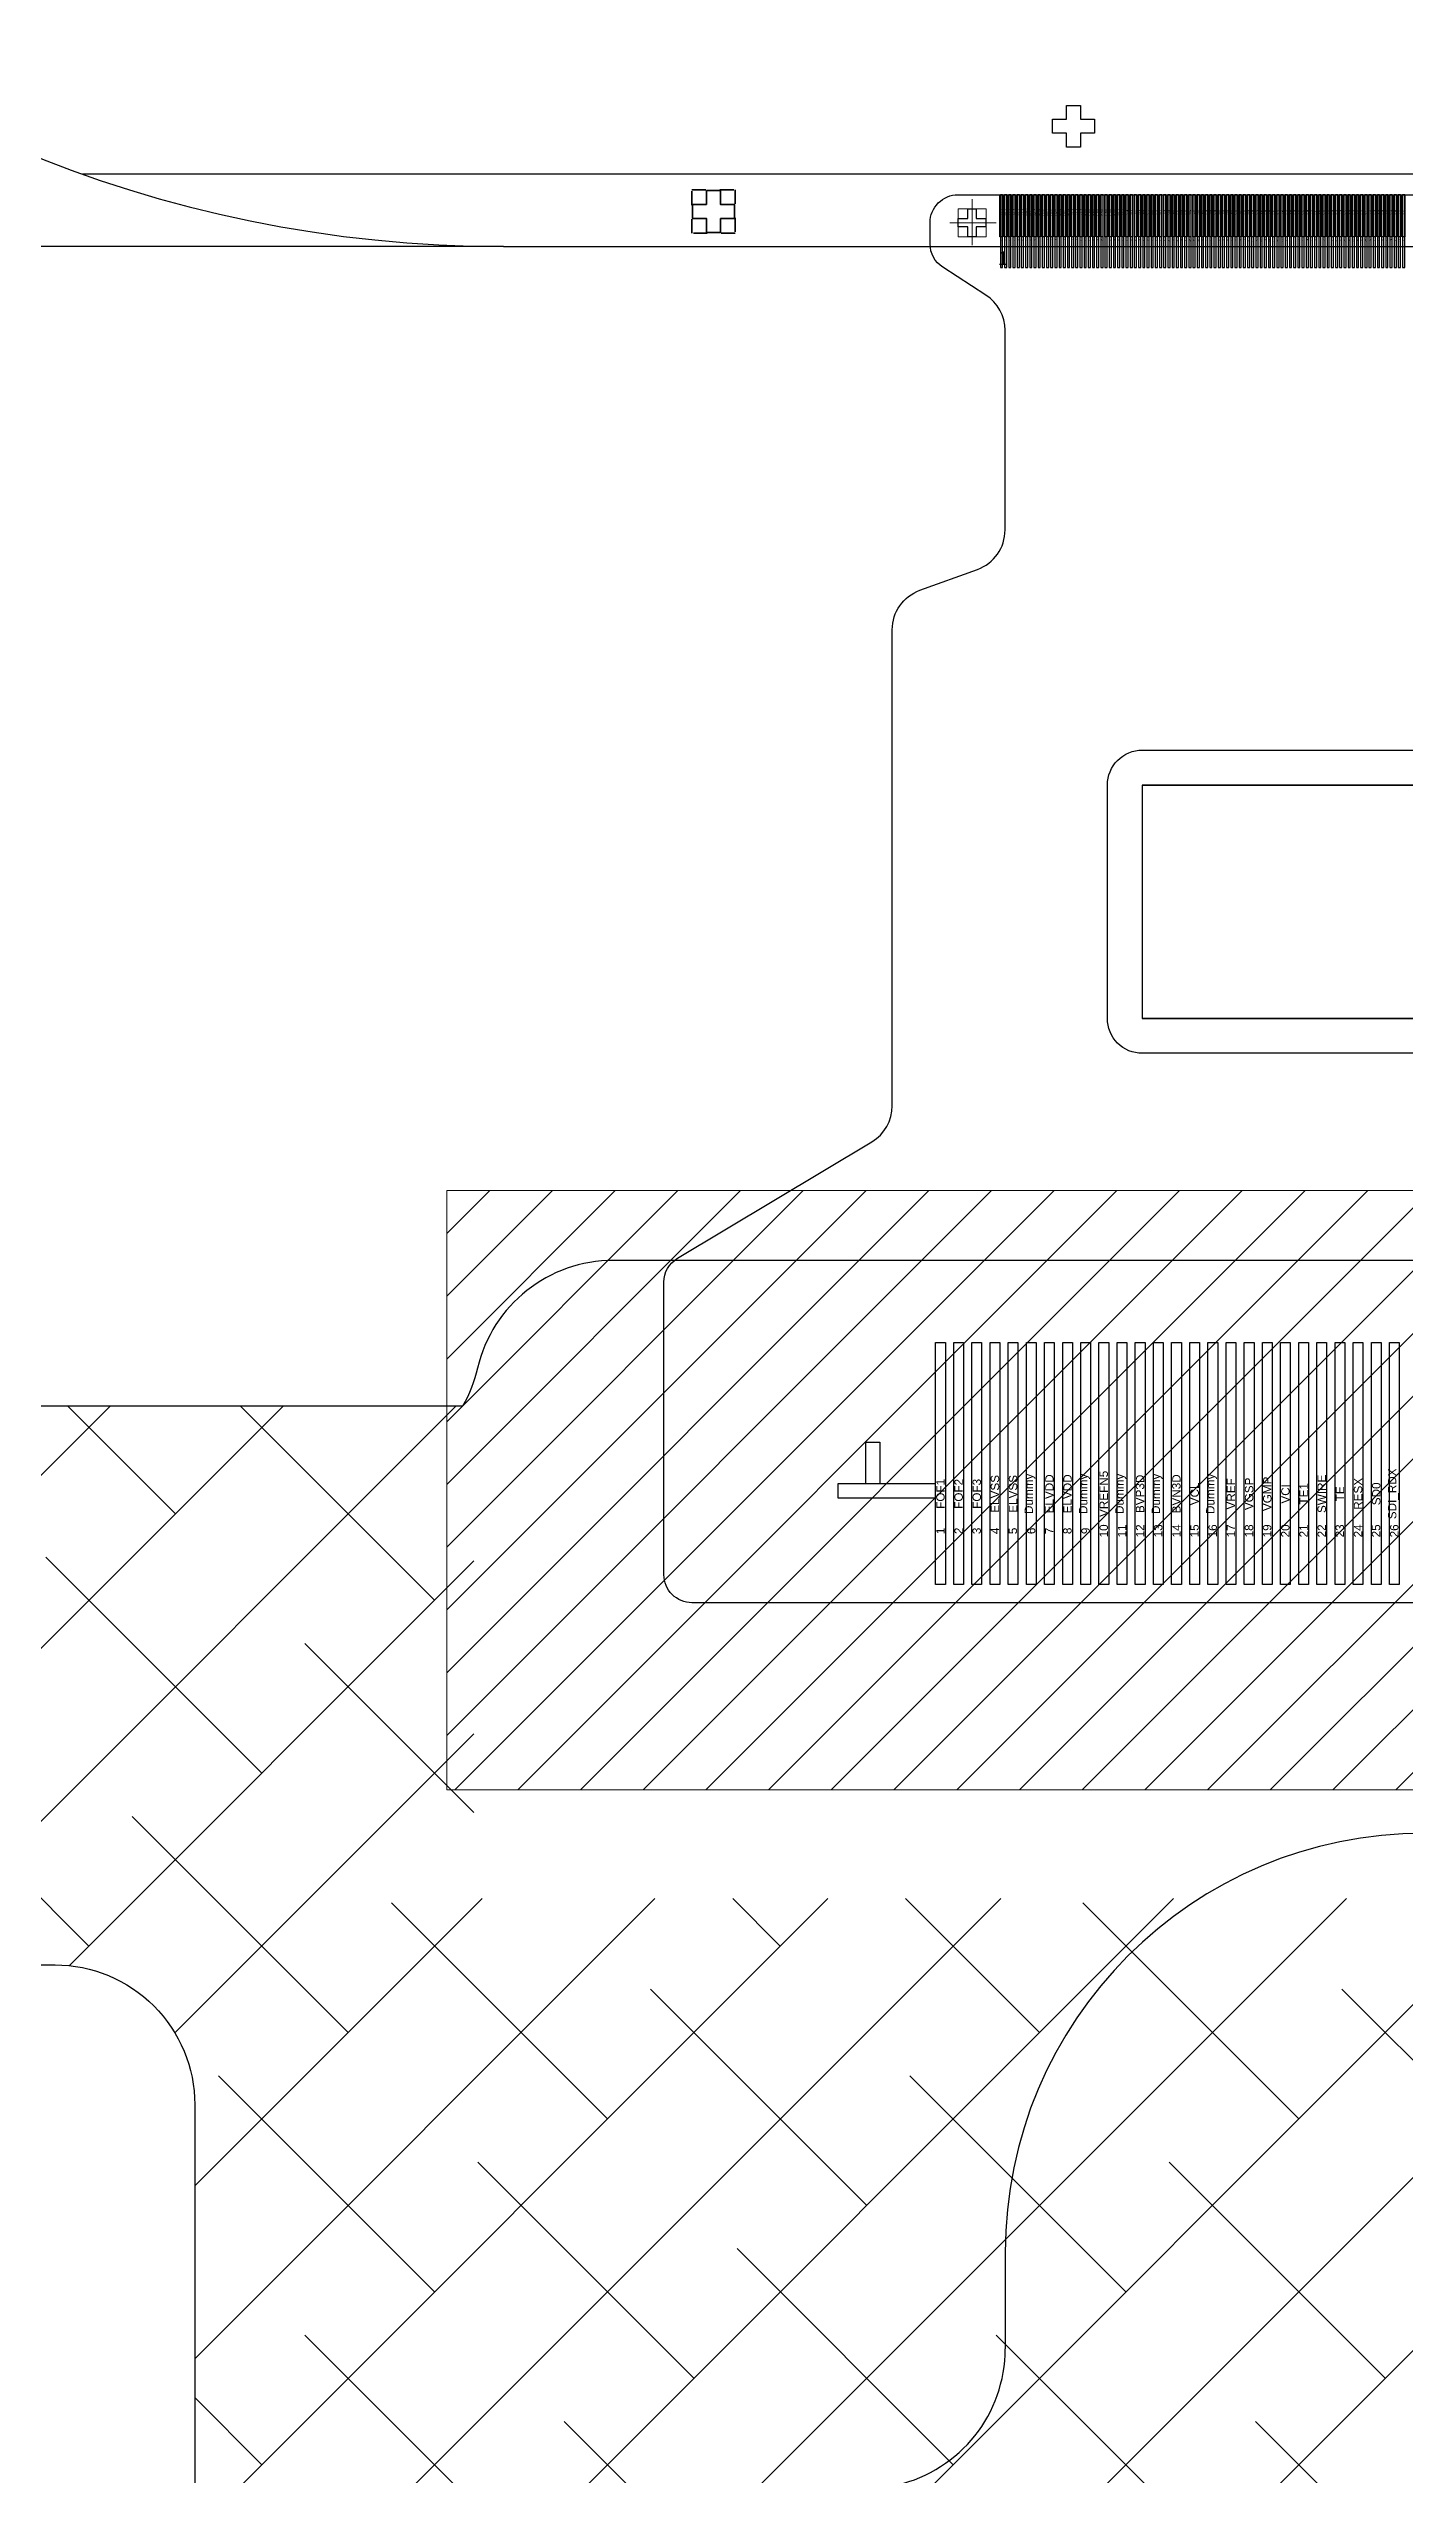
# Model space of a CAD drawing. Header units: inches. Extents: x 1765 to 5217, y -1519 to 441.
# Drawn here: x 3973.43 to 3983.14, y -777.97 to -760.6 of the extents above; entities that cross this region are included whole.
import ezdxf
from ezdxf.enums import TextEntityAlignment as Align

# ---------------------------------------------------------------- set-up
doc = ezdxf.new("R2010")
doc.units = ezdxf.units.IN
doc.header["$MEASUREMENT"] = 0
doc.linetypes.add('DOT', pattern=[0.2, 0.1, -0.1])
for name, color, linetype, lineweight in [('DIM', 3, 'Continuous', 15), ('Mark', 7, 'Continuous', 13), ('尺寸标注', 7, 'Continuous', 0), ('注释', 2, 'Continuous', 13)]:
    doc.layers.add(name, color=color, linetype=linetype, lineweight=lineweight)
doc.layers.add('L63', color=5, linetype='Continuous')
doc.styles.add('MBC_Arial_Font', font='arial.ttf', dxfattribs={"width": 0.8})
doc.styles.add('Roman', font='romans.shx', dxfattribs={"bigfont": 'bigfont.shx'})
doc.dimstyles.new('GB-1', dxfattribs={"dimtxt": 1, "dimasz": 1, "dimexe": 1, "dimexo": 0, "dimgap": 0.3, "dimtad": 1, "dimdec": 4, "dimzin": 1, "dimdsep": 46, "dimtxsty": 'Roman', "dimcen": 0, "dimclrd": 5, "dimclre": 5, "dimadec": 0, "dimazin": 0, "dimtfac": 1, "dimtmove": 0, "dimatfit": 3, "dimfxl": 0, "dimtolj": 1, "dimtzin": 0, "dimarcsym": 0})

# ---------------------------------------------------------------- blocks, each defined once
blk = doc.blocks.new('mark')
at = {"layer": '尺寸标注', "color": 1}
for p, q in [((3641.139, 1398.795), (3641.139, 1398.464)), ((3640.979, 1398.625), (3641.312, 1398.625))]:
    blk.add_line(p, q, dxfattribs=at)
at = {"layer": '尺寸标注', "color": 2}
for points in [[(3641.039, 1398.725), (3641.109, 1398.725), (3641.109, 1398.655), (3641.039, 1398.655)], [(3641.169, 1398.725), (3641.239, 1398.725), (3641.239, 1398.655), (3641.169, 1398.655)], [(3641.039, 1398.595), (3641.109, 1398.595), (3641.109, 1398.525), (3641.039, 1398.525)], [(3641.169, 1398.595), (3641.239, 1398.595), (3641.239, 1398.525), (3641.169, 1398.525)]]:
    blk.add_lwpolyline(points, close=True, dxfattribs=at)
blk = doc.blocks.new('*D12')
at = {"layer": 'Defpoints', "color": 0, "transparency": 16777216}
for p in [(541.053, 192.204), (525.409, 149.069), (541.633, 149.069)]:
    blk.add_point(p, dxfattribs=at)
at = {"layer": '尺寸标注', "color": 5, "lineweight": -2, "transparency": 16777216}
for p, q in [((541.053, 192.204), (524.409, 192.204)), ((525.409, 191.204), (525.409, 150.069)), ((541.633, 149.069), (524.409, 149.069))]:
    blk.add_line(p, q, dxfattribs=at)
at = {"layer": '尺寸标注', "color": 5, "transparency": 16777216}
for points in [[(525.243, 191.204), (525.576, 191.204), (525.409, 192.204)], [(525.243, 150.069), (525.576, 150.069), (525.409, 149.069)]]:
    blk.add_solid(points, dxfattribs=at)
at = {"layer": '尺寸标注', "color": 0, "transparency": 16777216, "insert": (524.347, 171.148), "char_height": 1, "attachment_point": 5, "rotation": 90, "style": 'Roman'}
blk.add_mtext('\\A1;43.1350\\M+1817D0.15(OD)', dxfattribs=at)
blk = doc.blocks.new('CO5300AF-51-1')
for p, q in [((116.972, 67.807), (124.612, 67.807)), ((124.612, 66.137), (116.972, 66.137))]:
    blk.add_line(p, q)
blk.add_lwpolyline([(127.837, 61.955), (113.747, 61.955, -0.414214), (113.547, 62.155), (113.547, 64.249, -0.263643), (113.644, 64.42), (115.036, 65.254, 0.263643), (115.182, 65.511), (115.182, 68.919, -0.315299), (115.379, 69.201), (115.792, 69.351, 0.315299), (115.99, 69.633), (115.99, 71.062, 0.254671), (115.852, 71.314), (115.544, 71.513, -0.254671), (115.453, 71.681), (115.453, 71.832, -0.414214), (115.653, 72.032), (125.931, 72.032, -0.414214)], format="xyb")
blk.add_lwpolyline([(115.723, 71.932), (115.783, 71.932), (115.783, 71.862), (115.853, 71.862), (115.853, 71.802), (115.783, 71.802), (115.783, 71.732), (115.723, 71.732), (115.723, 71.802), (115.653, 71.802), (115.653, 71.862), (115.723, 71.862)], close=True)
at = {"color": 0}
for points in [[(115.972, 72.032), (115.956, 72.032), (115.956, 71.512), (115.972, 71.512)], [(116.002, 72.032), (115.986, 72.032), (115.986, 71.512), (116.002, 71.512)], [(116.032, 72.032), (116.016, 72.032), (116.016, 71.512), (116.032, 71.512)], [(116.062, 72.032), (116.046, 72.032), (116.046, 71.512), (116.062, 71.512)], [(116.092, 72.032), (116.076, 72.032), (116.076, 71.512), (116.092, 71.512)], [(116.122, 72.032), (116.106, 72.032), (116.106, 71.512), (116.122, 71.512)], [(116.152, 72.032), (116.136, 72.032), (116.136, 71.512), (116.152, 71.512)], [(116.182, 72.032), (116.166, 72.032), (116.166, 71.512), (116.182, 71.512)], [(116.212, 72.032), (116.196, 72.032), (116.196, 71.512), (116.212, 71.512)], [(116.242, 72.032), (116.226, 72.032), (116.226, 71.512), (116.242, 71.512)], [(116.272, 72.032), (116.256, 72.032), (116.256, 71.512), (116.272, 71.512)], [(116.302, 72.032), (116.286, 72.032), (116.286, 71.512), (116.302, 71.512)], [(116.332, 72.032), (116.316, 72.032), (116.316, 71.512), (116.332, 71.512)], [(116.362, 72.032), (116.346, 72.032), (116.346, 71.512), (116.362, 71.512)], [(116.392, 72.032), (116.376, 72.032), (116.376, 71.512), (116.392, 71.512)], [(116.422, 72.032), (116.406, 72.032), (116.406, 71.512), (116.422, 71.512)], [(116.452, 72.032), (116.436, 72.032), (116.436, 71.512), (116.452, 71.512)], [(116.481, 72.032), (116.465, 72.032), (116.465, 71.512), (116.481, 71.512)], [(116.511, 72.032), (116.495, 72.032), (116.495, 71.512), (116.511, 71.512)], [(116.541, 72.032), (116.525, 72.032), (116.525, 71.512), (116.541, 71.512)], [(116.571, 72.032), (116.555, 72.032), (116.555, 71.512), (116.571, 71.512)], [(116.601, 72.032), (116.585, 72.032), (116.585, 71.512), (116.601, 71.512)], [(116.631, 72.032), (116.615, 72.032), (116.615, 71.512), (116.631, 71.512)], [(116.661, 72.032), (116.645, 72.032), (116.645, 71.512), (116.661, 71.512)], [(116.691, 72.032), (116.675, 72.032), (116.675, 71.512), (116.691, 71.512)], [(116.721, 72.032), (116.705, 72.032), (116.705, 71.512), (116.721, 71.512)], [(116.751, 72.032), (116.735, 72.032), (116.735, 71.512), (116.751, 71.512)], [(116.781, 72.032), (116.765, 72.032), (116.765, 71.512), (116.781, 71.512)], [(116.811, 72.032), (116.795, 72.032), (116.795, 71.512), (116.811, 71.512)], [(116.841, 72.032), (116.825, 72.032), (116.825, 71.512), (116.841, 71.512)], [(116.871, 72.032), (116.855, 72.032), (116.855, 71.512), (116.871, 71.512)], [(116.901, 72.032), (116.885, 72.032), (116.885, 71.512), (116.901, 71.512)], [(116.931, 72.032), (116.915, 72.032), (116.915, 71.512), (116.931, 71.512)], [(116.961, 72.032), (116.945, 72.032), (116.945, 71.512), (116.961, 71.512)], [(116.991, 72.032), (116.975, 72.032), (116.975, 71.512), (116.991, 71.512)], [(117.021, 72.032), (117.005, 72.032), (117.005, 71.512), (117.021, 71.512)], [(117.051, 72.032), (117.035, 72.032), (117.035, 71.512), (117.051, 71.512)], [(117.081, 72.032), (117.065, 72.032), (117.065, 71.512), (117.081, 71.512)], [(117.111, 72.032), (117.095, 72.032), (117.095, 71.512), (117.111, 71.512)], [(117.141, 72.032), (117.125, 72.032), (117.125, 71.512), (117.141, 71.512)], [(117.171, 72.032), (117.155, 72.032), (117.155, 71.512), (117.171, 71.512)], [(117.201, 72.032), (117.185, 72.032), (117.185, 71.512), (117.201, 71.512)], [(117.231, 72.032), (117.215, 72.032), (117.215, 71.512), (117.231, 71.512)], [(117.261, 72.032), (117.245, 72.032), (117.245, 71.512), (117.261, 71.512)], [(117.291, 72.032), (117.275, 72.032), (117.275, 71.512), (117.291, 71.512)], [(117.321, 72.032), (117.305, 72.032), (117.305, 71.512), (117.321, 71.512)], [(117.351, 72.032), (117.335, 72.032), (117.335, 71.512), (117.351, 71.512)], [(117.381, 72.032), (117.365, 72.032), (117.365, 71.512), (117.381, 71.512)], [(117.411, 72.032), (117.395, 72.032), (117.395, 71.512), (117.411, 71.512)], [(117.441, 72.032), (117.425, 72.032), (117.425, 71.512), (117.441, 71.512)], [(117.471, 72.032), (117.455, 72.032), (117.455, 71.512), (117.471, 71.512)], [(117.501, 72.032), (117.485, 72.032), (117.485, 71.512), (117.501, 71.512)], [(117.531, 72.032), (117.515, 72.032), (117.515, 71.512), (117.531, 71.512)], [(117.561, 72.032), (117.545, 72.032), (117.545, 71.512), (117.561, 71.512)], [(117.591, 72.032), (117.575, 72.032), (117.575, 71.512), (117.591, 71.512)], [(117.621, 72.032), (117.605, 72.032), (117.605, 71.512), (117.621, 71.512)], [(117.651, 72.032), (117.635, 72.032), (117.635, 71.512), (117.651, 71.512)], [(117.681, 72.032), (117.665, 72.032), (117.665, 71.512), (117.681, 71.512)], [(117.711, 72.032), (117.695, 72.032), (117.695, 71.512), (117.711, 71.512)], [(117.741, 72.032), (117.725, 72.032), (117.725, 71.512), (117.741, 71.512)], [(117.771, 72.032), (117.755, 72.032), (117.755, 71.512), (117.771, 71.512)], [(117.801, 72.032), (117.785, 72.032), (117.785, 71.512), (117.801, 71.512)], [(117.831, 72.032), (117.815, 72.032), (117.815, 71.512), (117.831, 71.512)], [(117.861, 72.032), (117.845, 72.032), (117.845, 71.512), (117.861, 71.512)], [(117.891, 72.032), (117.875, 72.032), (117.875, 71.512), (117.891, 71.512)], [(117.921, 72.032), (117.905, 72.032), (117.905, 71.512), (117.921, 71.512)], [(117.951, 72.032), (117.935, 72.032), (117.935, 71.512), (117.951, 71.512)], [(117.981, 72.032), (117.965, 72.032), (117.965, 71.512), (117.981, 71.512)], [(118.011, 72.032), (117.995, 72.032), (117.995, 71.512), (118.011, 71.512)], [(118.041, 72.032), (118.025, 72.032), (118.025, 71.512), (118.041, 71.512)], [(118.071, 72.032), (118.055, 72.032), (118.055, 71.512), (118.071, 71.512)], [(118.101, 72.032), (118.085, 72.032), (118.085, 71.512), (118.101, 71.512)], [(118.131, 72.032), (118.115, 72.032), (118.115, 71.512), (118.131, 71.512)], [(118.161, 72.032), (118.145, 72.032), (118.145, 71.512), (118.161, 71.512)], [(118.191, 72.032), (118.175, 72.032), (118.175, 71.512), (118.191, 71.512)], [(118.221, 72.032), (118.205, 72.032), (118.205, 71.512), (118.221, 71.512)], [(118.251, 72.032), (118.235, 72.032), (118.235, 71.512), (118.251, 71.512)], [(118.281, 72.032), (118.265, 72.032), (118.265, 71.512), (118.281, 71.512)], [(118.311, 72.032), (118.295, 72.032), (118.295, 71.512), (118.311, 71.512)], [(118.341, 72.032), (118.325, 72.032), (118.325, 71.512), (118.341, 71.512)], [(118.371, 72.032), (118.355, 72.032), (118.355, 71.512), (118.371, 71.512)], [(118.401, 72.032), (118.385, 72.032), (118.385, 71.512), (118.401, 71.512)], [(118.431, 72.032), (118.415, 72.032), (118.415, 71.512), (118.431, 71.512)], [(118.461, 72.032), (118.445, 72.032), (118.445, 71.512), (118.461, 71.512)], [(118.491, 72.032), (118.475, 72.032), (118.475, 71.512), (118.491, 71.512)], [(118.521, 72.032), (118.505, 72.032), (118.505, 71.512), (118.521, 71.512)], [(118.551, 72.032), (118.535, 72.032), (118.535, 71.512), (118.551, 71.512)], [(118.581, 72.032), (118.565, 72.032), (118.565, 71.512), (118.581, 71.512)], [(118.611, 72.032), (118.595, 72.032), (118.595, 71.512), (118.611, 71.512)], [(118.641, 72.032), (118.625, 72.032), (118.625, 71.512), (118.641, 71.512)], [(118.671, 72.032), (118.655, 72.032), (118.655, 71.512), (118.671, 71.512)], [(118.701, 72.032), (118.685, 72.032), (118.685, 71.512), (118.701, 71.512)], [(118.731, 72.032), (118.715, 72.032), (118.715, 71.512), (118.731, 71.512)], [(118.761, 72.032), (118.745, 72.032), (118.745, 71.512), (118.761, 71.512)], [(118.791, 72.032), (118.775, 72.032), (118.775, 71.512), (118.791, 71.512)], [(118.821, 72.032), (118.805, 72.032), (118.805, 71.512), (118.821, 71.512)], [(118.851, 72.032), (118.835, 72.032), (118.835, 71.512), (118.851, 71.512)], [(124.612, 67.807), (116.972, 67.807), (116.972, 66.137), (124.612, 66.137)], [(115.562, 62.085), (115.492, 62.085), (115.492, 63.817), (115.562, 63.817)], [(115.692, 62.085), (115.622, 62.085), (115.622, 63.817), (115.692, 63.817)], [(115.822, 62.085), (115.752, 62.085), (115.752, 63.817), (115.822, 63.817)], [(115.952, 62.085), (115.882, 62.085), (115.882, 63.817), (115.952, 63.817)], [(116.082, 62.085), (116.012, 62.085), (116.012, 63.817), (116.082, 63.817)], [(116.212, 62.085), (116.142, 62.085), (116.142, 63.817), (116.212, 63.817)], [(116.342, 62.085), (116.272, 62.085), (116.272, 63.817), (116.342, 63.817)], [(116.472, 62.085), (116.402, 62.085), (116.402, 63.817), (116.472, 63.817)], [(116.602, 62.085), (116.532, 62.085), (116.532, 63.817), (116.602, 63.817)], [(116.732, 62.085), (116.662, 62.085), (116.662, 63.817), (116.732, 63.817)], [(116.862, 62.085), (116.792, 62.085), (116.792, 63.817), (116.862, 63.817)], [(116.992, 62.085), (116.922, 62.085), (116.922, 63.817), (116.992, 63.817)], [(117.122, 62.085), (117.052, 62.085), (117.052, 63.817), (117.122, 63.817)], [(117.252, 62.085), (117.182, 62.085), (117.182, 63.817), (117.252, 63.817)], [(117.382, 62.085), (117.312, 62.085), (117.312, 63.817), (117.382, 63.817)], [(117.512, 62.085), (117.442, 62.085), (117.442, 63.817), (117.512, 63.817)], [(117.642, 62.085), (117.572, 62.085), (117.572, 63.817), (117.642, 63.817)], [(117.772, 62.085), (117.702, 62.085), (117.702, 63.817), (117.772, 63.817)], [(117.902, 62.085), (117.832, 62.085), (117.832, 63.817), (117.902, 63.817)], [(118.032, 62.085), (117.962, 62.085), (117.962, 63.817), (118.032, 63.817)], [(118.162, 62.085), (118.092, 62.085), (118.092, 63.817), (118.162, 63.817)], [(118.292, 62.085), (118.222, 62.085), (118.222, 63.817), (118.292, 63.817)], [(118.422, 62.085), (118.352, 62.085), (118.352, 63.817), (118.422, 63.817)], [(118.552, 62.085), (118.482, 62.085), (118.482, 63.817), (118.552, 63.817)], [(118.682, 62.085), (118.612, 62.085), (118.612, 63.817), (118.682, 63.817)], [(118.812, 62.085), (118.742, 62.085), (118.742, 63.817), (118.812, 63.817)], [(115.092, 62.805), (114.992, 62.805), (114.992, 63.105), (115.092, 63.105)], [(115.492, 62.805), (114.792, 62.805), (114.792, 62.705), (115.492, 62.705)]]:
    blk.add_lwpolyline(points, close=True, dxfattribs=at)
blk.add_lwpolyline([(124.862, 67.807), (124.862, 66.137, -0.414214), (124.612, 65.887), (116.972, 65.887, -0.414214), (116.722, 66.137), (116.722, 67.807, -0.414214), (116.972, 68.057), (124.612, 68.057, -0.414214)], format="xyb", close=True)
at = {"color": 3, "style": 'MBC_Arial_Font'}
for s, p in [('Dummy', (115.961, 71.907)), ('Dummy', (115.991, 71.907)), ('Dummy', (116.021, 71.907)), ('Dummy', (116.051, 71.907)), ('Dummy', (116.081, 71.907)), ('Dummy', (116.111, 71.907)), ('FOG1_L', (116.141, 71.907)), ('FOG2_L', (116.171, 71.907)), ('Dummy', (116.201, 71.907)), ('ELVSS', (116.234, 71.907)), ('ELVSS', (116.264, 71.907)), ('ELVSS', (116.294, 71.907)), ('ELVSS', (116.324, 71.907)), ('ELVSS', (116.354, 71.907)), ('ELVSS', (116.384, 71.907)), ('ELVSS', (116.414, 71.907)), ('ELVSS', (116.444, 71.907)), ('Dummy', (116.471, 71.907)), ('Dummy', (116.501, 71.907)), ('Dummy', (116.531, 71.907)), ('ELVDD', (116.563, 71.907)), ('ELVDD', (116.593, 71.907)), ('ELVDD', (116.623, 71.907)), ('ELVDD', (116.653, 71.907)), ('ELVDD', (116.683, 71.907)), ('ELVDD', (116.713, 71.907)), ('ELVDD', (116.743, 71.907)), ('ELVDD', (116.773, 71.907)), ('Dummy', (116.8, 71.907)), ('Dummy', (116.83, 71.907)), ('S229', (116.863, 71.907)), ('S228', (116.893, 71.907)), ('S227', (116.923, 71.907)), ('S226', (116.953, 71.907)), ('S225', (116.983, 71.907)), ('S224', (117.013, 71.907)), ('S223', (117.043, 71.907)), ('S222', (117.073, 71.907)), ('S221', (117.103, 71.907)), ('S220', (117.133, 71.907)), ('S219', (117.163, 71.907)), ('S218', (117.193, 71.907)), ('S217', (117.223, 71.907)), ('S216', (117.253, 71.907)), ('S215', (117.283, 71.907)), ('S214', (117.313, 71.907)), ('S213', (117.343, 71.907)), ('S212', (117.373, 71.907)), ('S211', (117.403, 71.907)), ('S210', (117.433, 71.907)), ('S209', (117.463, 71.907)), ('S208', (117.493, 71.907)), ('S207', (117.523, 71.907)), ('S206', (117.553, 71.907)), ('S205', (117.583, 71.907)), ('S204', (117.613, 71.907)), ('S203', (117.643, 71.907)), ('S202', (117.673, 71.907)), ('S201', (117.703, 71.907)), ('S200', (117.733, 71.907)), ('S199', (117.763, 71.907)), ('S198', (117.793, 71.907)), ('S197', (117.823, 71.907)), ('S196', (117.853, 71.907)), ('S195', (117.883, 71.907)), ('S194', (117.913, 71.907)), ('S193', (117.943, 71.907)), ('S192', (117.973, 71.907)), ('S191', (118.003, 71.907)), ('S190', (118.033, 71.907)), ('S189', (118.063, 71.907)), ('S188', (118.093, 71.907)), ('S187', (118.123, 71.907)), ('S186', (118.153, 71.907)), ('S185', (118.183, 71.907)), ('S184', (118.213, 71.907)), ('S183', (118.243, 71.907)), ('S182', (118.273, 71.907)), ('S181', (118.303, 71.907)), ('S180', (118.333, 71.907)), ('S179', (118.363, 71.907)), ('S178', (118.393, 71.907)), ('S177', (118.423, 71.907)), ('S176', (118.453, 71.907)), ('S175', (118.483, 71.907)), ('S174', (118.513, 71.907)), ('S173', (118.543, 71.907)), ('S172', (118.573, 71.907)), ('S171', (118.603, 71.907)), ('S170', (118.633, 71.907)), ('S169', (118.663, 71.907)), ('S168', (118.693, 71.907)), ('S167', (118.723, 71.907)), ('S166', (118.753, 71.907)), ('S165', (118.783, 71.907)), ('S164', (118.813, 71.907)), ('S163', (118.843, 71.907)), ('1', (115.964, 71.707)), ('2', (115.994, 71.707)), ('3', (116.024, 71.707)), ('4', (116.054, 71.707)), ('5', (116.083, 71.707)), ('6', (116.114, 71.707)), ('7', (116.143, 71.707)), ('8', (116.173, 71.707)), ('9', (116.203, 71.707)), ('10', (116.233, 71.707)), ('11', (116.264, 71.707)), ('12', (116.294, 71.707)), ('13', (116.323, 71.707)), ('14', (116.354, 71.707)), ('15', (116.383, 71.707)), ('16', (116.413, 71.707)), ('17', (116.444, 71.707)), ('18', (116.473, 71.707)), ('19', (116.503, 71.707)), ('20', (116.533, 71.707)), ('21', (116.563, 71.707)), ('22', (116.593, 71.707)), ('23', (116.623, 71.707)), ('24', (116.653, 71.707)), ('25', (116.683, 71.707)), ('26', (116.713, 71.707)), ('27', (116.743, 71.707)), ('28', (116.773, 71.707)), ('29', (116.803, 71.707)), ('30', (116.833, 71.707)), ('31', (116.863, 71.707)), ('32', (116.893, 71.707)), ('33', (116.923, 71.707)), ('34', (116.953, 71.707)), ('35', (116.983, 71.707)), ('36', (117.013, 71.707)), ('37', (117.043, 71.707)), ('38', (117.073, 71.707)), ('39', (117.103, 71.707)), ('40', (117.133, 71.707)), ('41', (117.163, 71.707)), ('42', (117.193, 71.707)), ('43', (117.223, 71.707)), ('44', (117.253, 71.707)), ('45', (117.283, 71.707)), ('46', (117.313, 71.707)), ('47', (117.343, 71.707)), ('48', (117.373, 71.707)), ('49', (117.403, 71.707)), ('50', (117.433, 71.707)), ('51', (117.463, 71.707)), ('52', (117.493, 71.707)), ('53', (117.523, 71.707)), ('54', (117.553, 71.707)), ('55', (117.583, 71.707)), ('56', (117.613, 71.707)), ('57', (117.643, 71.707)), ('58', (117.673, 71.707)), ('59', (117.703, 71.707)), ('60', (117.733, 71.707)), ('61', (117.763, 71.707)), ('62', (117.793, 71.707)), ('63', (117.823, 71.707)), ('64', (117.853, 71.707)), ('65', (117.883, 71.707)), ('66', (117.913, 71.707)), ('67', (117.943, 71.707)), ('68', (117.973, 71.707)), ('69', (118.003, 71.707)), ('70', (118.033, 71.707)), ('71', (118.063, 71.707)), ('72', (118.093, 71.707)), ('73', (118.123, 71.707)), ('74', (118.153, 71.707)), ('75', (118.183, 71.707)), ('76', (118.213, 71.707)), ('77', (118.243, 71.707)), ('78', (118.273, 71.707)), ('79', (118.303, 71.707)), ('80', (118.333, 71.707)), ('81', (118.363, 71.707)), ('82', (118.393, 71.707)), ('83', (118.423, 71.707)), ('84', (118.453, 71.707)), ('85', (118.483, 71.707)), ('86', (118.513, 71.707)), ('87', (118.543, 71.707)), ('88', (118.573, 71.707)), ('89', (118.603, 71.707)), ('90', (118.632, 71.707)), ('91', (118.662, 71.707)), ('92', (118.692, 71.707)), ('93', (118.722, 71.707)), ('94', (118.752, 71.707)), ('95', (118.782, 71.707)), ('96', (118.812, 71.707)), ('97', (118.842, 71.707))]:
    blk.add_text(s, height=0.01, rotation=90, dxfattribs=at).set_placement(p, align=Align.MIDDLE_CENTER)
at = {"color": 2, "style": 'MBC_Arial_Font'}
for s, p in [('VREFN5', (116.696, 62.734)), ('SDI_RDX', (118.761, 62.734)), ('FOF1', (115.527, 62.734)), ('FOF2', (115.657, 62.734)), ('FOF3', (115.787, 62.734)), ('ELVSS', (115.917, 62.734)), ('ELVSS', (116.047, 62.734)), ('Dummy', (116.159, 62.734)), ('ELVDD', (116.307, 62.734)), ('ELVDD', (116.437, 62.734)), ('Dummy', (116.549, 62.734)), ('Dummy', (116.809, 62.734)), ('BVP3D', (116.956, 62.734)), ('Dummy', (117.069, 62.734)), ('BVN3D', (117.216, 62.734)), ('VCL', (117.347, 62.734)), ('Dummy', (117.459, 62.734)), ('VREF', (117.607, 62.734)), ('VGSP', (117.737, 62.734)), ('VGMP', (117.867, 62.734)), ('VCI', (117.997, 62.734)), ('TE1', (118.127, 62.734)), ('SWIRE', (118.257, 62.734)), ('TE', (118.387, 62.734)), ('RESX', (118.517, 62.734)), ('SD0', (118.647, 62.734)), ('1', (115.527, 62.469)), ('2', (115.657, 62.469)), ('3', (115.786, 62.469)), ('4', (115.917, 62.469)), ('5', (116.045, 62.469)), ('6', (116.176, 62.469)), ('7', (116.306, 62.469)), ('8', (116.436, 62.469)), ('9', (116.566, 62.469)), ('10', (116.696, 62.469)), ('11', (116.827, 62.469)), ('12', (116.957, 62.469)), ('13', (117.086, 62.469)), ('14', (117.217, 62.469)), ('15', (117.346, 62.469)), ('16', (117.476, 62.469)), ('17', (117.607, 62.469)), ('18', (117.736, 62.469)), ('19', (117.866, 62.469)), ('20', (117.996, 62.469)), ('21', (118.127, 62.469)), ('22', (118.257, 62.469)), ('23', (118.386, 62.469)), ('24', (118.517, 62.469)), ('25', (118.646, 62.469)), ('26', (118.776, 62.469))]:
    blk.add_text(s, height=0.06, rotation=90, dxfattribs=at).set_placement(p, align=Align.MIDDLE_CENTER)
blk = doc.blocks.new('A$C613850C2')
at = {"color": 0}
blk.add_line((-14.473, -7.305), (-14.473, -7.995), dxfattribs=at)
blk.add_arc((-11.473, -7.305), 3, 90, 180)
blk.add_arc((-15.473, -7.995), 1, 283.0277, 0, dxfattribs=at)
blk = doc.blocks.new('GVO2.13+CO5300AF-51')
blk.add_line((538.61766, 149.58901), (561.43445, 149.58901))
blk.add_lwpolyline([(532.63255, 183.78401), (532.63255, 158.06901, 0.41421356), (541.63255, 149.06901), (558.41955, 149.06901, 0.41421356), (567.41955, 158.06901), (567.41955, 183.78401, 0.41421356), (558.99955, 192.20401), (541.05255, 192.20401, 0.41421356)], format="xyb", close=True)
at = {"color": 3}
for points in [[(545.18705, 149.43901), (545.20505, 149.43901), (545.20505, 149.13901), (545.18705, 149.13901)], [(545.21705, 149.43901), (545.23505, 149.43901), (545.23505, 149.13901), (545.21705, 149.13901)], [(545.24705, 149.43901), (545.26505, 149.43901), (545.26505, 149.13901), (545.24705, 149.13901)], [(545.27705, 149.43901), (545.29505, 149.43901), (545.29505, 149.13901), (545.27705, 149.13901)], [(545.30705, 149.43901), (545.32505, 149.43901), (545.32505, 149.13901), (545.30705, 149.13901)], [(545.33705, 149.43901), (545.35505, 149.43901), (545.35505, 149.13901), (545.33705, 149.13901)]]:
    blk.add_lwpolyline(points, close=True, dxfattribs=at)
at = {"color": 2}
for points in [[(545.36705, 149.43901), (545.38505, 149.43901), (545.38505, 149.13901), (545.36705, 149.13901)], [(545.39705, 149.43901), (545.41505, 149.43901), (545.41505, 149.13901), (545.39705, 149.13901)], [(545.42705, 149.43901), (545.44505, 149.43901), (545.44505, 149.13901), (545.42705, 149.13901)], [(545.45705, 149.43901), (545.47505, 149.43901), (545.47505, 149.13901), (545.45705, 149.13901)], [(545.48705, 149.43901), (545.50505, 149.43901), (545.50505, 149.13901), (545.48705, 149.13901)], [(545.51705, 149.43901), (545.53505, 149.43901), (545.53505, 149.13901), (545.51705, 149.13901)], [(545.54705, 149.43901), (545.56505, 149.43901), (545.56505, 149.13901), (545.54705, 149.13901)], [(545.57705, 149.43901), (545.59505, 149.43901), (545.59505, 149.13901), (545.57705, 149.13901)], [(545.60705, 149.43901), (545.62505, 149.43901), (545.62505, 149.13901), (545.60705, 149.13901)], [(545.63705, 149.43901), (545.65505, 149.43901), (545.65505, 149.13901), (545.63705, 149.13901)], [(545.66705, 149.43901), (545.68505, 149.43901), (545.68505, 149.13901), (545.66705, 149.13901)], [(545.69705, 149.43901), (545.71505, 149.43901), (545.71505, 149.13901), (545.69705, 149.13901)], [(545.72705, 149.43901), (545.74505, 149.43901), (545.74505, 149.13901), (545.72705, 149.13901)], [(545.75705, 149.43901), (545.77505, 149.43901), (545.77505, 149.13901), (545.75705, 149.13901)], [(545.78705, 149.43901), (545.80505, 149.43901), (545.80505, 149.13901), (545.78705, 149.13901)], [(545.81705, 149.43901), (545.83505, 149.43901), (545.83505, 149.13901), (545.81705, 149.13901)], [(545.84705, 149.43901), (545.86505, 149.43901), (545.86505, 149.13901), (545.84705, 149.13901)], [(545.87705, 149.43901), (545.89505, 149.43901), (545.89505, 149.13901), (545.87705, 149.13901)], [(545.90705, 149.43901), (545.92505, 149.43901), (545.92505, 149.13901), (545.90705, 149.13901)], [(545.93705, 149.43901), (545.95505, 149.43901), (545.95505, 149.13901), (545.93705, 149.13901)], [(545.96705, 149.43901), (545.98505, 149.43901), (545.98505, 149.13901), (545.96705, 149.13901)], [(545.99705, 149.43901), (546.01505, 149.43901), (546.01505, 149.13901), (545.99705, 149.13901)], [(546.02705, 149.43901), (546.04505, 149.43901), (546.04505, 149.13901), (546.02705, 149.13901)], [(546.05705, 149.43901), (546.07505, 149.43901), (546.07505, 149.13901), (546.05705, 149.13901)], [(546.08705, 149.43901), (546.10505, 149.43901), (546.10505, 149.13901), (546.08705, 149.13901)], [(546.11705, 149.43901), (546.13505, 149.43901), (546.13505, 149.13901), (546.11705, 149.13901)], [(546.14705, 149.43901), (546.16505, 149.43901), (546.16505, 149.13901), (546.14705, 149.13901)], [(546.17705, 149.43901), (546.19505, 149.43901), (546.19505, 149.13901), (546.17705, 149.13901)], [(546.20705, 149.43901), (546.22505, 149.43901), (546.22505, 149.13901), (546.20705, 149.13901)], [(546.23705, 149.43901), (546.25505, 149.43901), (546.25505, 149.13901), (546.23705, 149.13901)], [(546.26705, 149.43901), (546.28505, 149.43901), (546.28505, 149.13901), (546.26705, 149.13901)], [(546.29705, 149.43901), (546.31505, 149.43901), (546.31505, 149.13901), (546.29705, 149.13901)], [(546.32705, 149.43901), (546.34505, 149.43901), (546.34505, 149.13901), (546.32705, 149.13901)], [(546.35705, 149.43901), (546.37505, 149.43901), (546.37505, 149.13901), (546.35705, 149.13901)], [(546.38705, 149.43901), (546.40505, 149.43901), (546.40505, 149.13901), (546.38705, 149.13901)], [(546.41705, 149.43901), (546.43505, 149.43901), (546.43505, 149.13901), (546.41705, 149.13901)], [(546.44705, 149.43901), (546.46505, 149.43901), (546.46505, 149.13901), (546.44705, 149.13901)], [(546.47705, 149.43901), (546.49505, 149.43901), (546.49505, 149.13901), (546.47705, 149.13901)], [(546.50705, 149.43901), (546.52505, 149.43901), (546.52505, 149.13901), (546.50705, 149.13901)], [(546.53705, 149.43901), (546.55505, 149.43901), (546.55505, 149.13901), (546.53705, 149.13901)], [(546.56705, 149.43901), (546.58505, 149.43901), (546.58505, 149.13901), (546.56705, 149.13901)], [(546.59705, 149.43901), (546.61505, 149.43901), (546.61505, 149.13901), (546.59705, 149.13901)], [(546.62705, 149.43901), (546.64505, 149.43901), (546.64505, 149.13901), (546.62705, 149.13901)], [(546.65705, 149.43901), (546.67505, 149.43901), (546.67505, 149.13901), (546.65705, 149.13901)], [(546.68705, 149.43901), (546.70505, 149.43901), (546.70505, 149.13901), (546.68705, 149.13901)], [(546.71705, 149.43901), (546.73505, 149.43901), (546.73505, 149.13901), (546.71705, 149.13901)], [(546.74705, 149.43901), (546.76505, 149.43901), (546.76505, 149.13901), (546.74705, 149.13901)], [(546.77705, 149.43901), (546.79505, 149.43901), (546.79505, 149.13901), (546.77705, 149.13901)], [(546.80705, 149.43901), (546.82505, 149.43901), (546.82505, 149.13901), (546.80705, 149.13901)], [(546.83705, 149.43901), (546.85505, 149.43901), (546.85505, 149.13901), (546.83705, 149.13901)], [(546.86705, 149.43901), (546.88505, 149.43901), (546.88505, 149.13901), (546.86705, 149.13901)], [(546.89705, 149.43901), (546.91505, 149.43901), (546.91505, 149.13901), (546.89705, 149.13901)], [(546.92705, 149.43901), (546.94505, 149.43901), (546.94505, 149.13901), (546.92705, 149.13901)], [(546.95705, 149.43901), (546.97505, 149.43901), (546.97505, 149.13901), (546.95705, 149.13901)], [(546.98705, 149.43901), (547.00505, 149.43901), (547.00505, 149.13901), (546.98705, 149.13901)], [(547.01705, 149.43901), (547.03505, 149.43901), (547.03505, 149.13901), (547.01705, 149.13901)], [(547.04705, 149.43901), (547.06505, 149.43901), (547.06505, 149.13901), (547.04705, 149.13901)], [(547.07705, 149.43901), (547.09505, 149.43901), (547.09505, 149.13901), (547.07705, 149.13901)], [(547.10705, 149.43901), (547.12505, 149.43901), (547.12505, 149.13901), (547.10705, 149.13901)], [(547.13705, 149.43901), (547.15505, 149.43901), (547.15505, 149.13901), (547.13705, 149.13901)], [(547.16705, 149.43901), (547.18505, 149.43901), (547.18505, 149.13901), (547.16705, 149.13901)], [(547.19705, 149.43901), (547.21505, 149.43901), (547.21505, 149.13901), (547.19705, 149.13901)], [(547.22705, 149.43901), (547.24505, 149.43901), (547.24505, 149.13901), (547.22705, 149.13901)], [(547.25705, 149.43901), (547.27505, 149.43901), (547.27505, 149.13901), (547.25705, 149.13901)], [(547.28705, 149.43901), (547.30505, 149.43901), (547.30505, 149.13901), (547.28705, 149.13901)], [(547.31705, 149.43901), (547.33505, 149.43901), (547.33505, 149.13901), (547.31705, 149.13901)], [(547.34705, 149.43901), (547.36505, 149.43901), (547.36505, 149.13901), (547.34705, 149.13901)], [(547.37705, 149.43901), (547.39505, 149.43901), (547.39505, 149.13901), (547.37705, 149.13901)], [(547.40705, 149.43901), (547.42505, 149.43901), (547.42505, 149.13901), (547.40705, 149.13901)], [(547.43705, 149.43901), (547.45505, 149.43901), (547.45505, 149.13901), (547.43705, 149.13901)], [(547.46705, 149.43901), (547.48505, 149.43901), (547.48505, 149.13901), (547.46705, 149.13901)], [(547.49705, 149.43901), (547.51505, 149.43901), (547.51505, 149.13901), (547.49705, 149.13901)], [(547.52705, 149.43901), (547.54505, 149.43901), (547.54505, 149.13901), (547.52705, 149.13901)], [(547.55705, 149.43901), (547.57505, 149.43901), (547.57505, 149.13901), (547.55705, 149.13901)], [(547.58705, 149.43901), (547.60505, 149.43901), (547.60505, 149.13901), (547.58705, 149.13901)], [(547.61705, 149.43901), (547.63505, 149.43901), (547.63505, 149.13901), (547.61705, 149.13901)], [(547.64705, 149.43901), (547.66505, 149.43901), (547.66505, 149.13901), (547.64705, 149.13901)], [(547.67705, 149.43901), (547.69505, 149.43901), (547.69505, 149.13901), (547.67705, 149.13901)], [(547.70705, 149.43901), (547.72505, 149.43901), (547.72505, 149.13901), (547.70705, 149.13901)], [(547.73705, 149.43901), (547.75505, 149.43901), (547.75505, 149.13901), (547.73705, 149.13901)], [(547.76705, 149.43901), (547.78505, 149.43901), (547.78505, 149.13901), (547.76705, 149.13901)], [(547.79705, 149.43901), (547.81505, 149.43901), (547.81505, 149.13901), (547.79705, 149.13901)], [(547.82705, 149.43901), (547.84505, 149.43901), (547.84505, 149.13901), (547.82705, 149.13901)], [(547.85705, 149.43901), (547.87505, 149.43901), (547.87505, 149.13901), (547.85705, 149.13901)], [(547.88705, 149.43901), (547.90505, 149.43901), (547.90505, 149.13901), (547.88705, 149.13901)], [(547.91705, 149.43901), (547.93505, 149.43901), (547.93505, 149.13901), (547.91705, 149.13901)], [(547.94705, 149.43901), (547.96505, 149.43901), (547.96505, 149.13901), (547.94705, 149.13901)], [(547.97705, 149.43901), (547.99505, 149.43901), (547.99505, 149.13901), (547.97705, 149.13901)], [(548.00705, 149.43901), (548.02505, 149.43901), (548.02505, 149.13901), (548.00705, 149.13901)], [(548.03705, 149.43901), (548.05505, 149.43901), (548.05505, 149.13901), (548.03705, 149.13901)], [(548.06705, 149.43901), (548.08505, 149.43901), (548.08505, 149.13901), (548.06705, 149.13901)]]:
    blk.add_lwpolyline(points, close=True, dxfattribs=at)
at = {"layer": 'L63', "color": 0}
blk.add_lwpolyline([(545.76445, 150.07901), (545.76445, 149.97901), (545.86445, 149.97901), (545.86445, 149.87901), (545.76445, 149.87901), (545.76445, 149.77901), (545.66445, 149.77901), (545.66445, 149.87901), (545.56445, 149.87901), (545.56445, 149.97901), (545.66445, 149.97901), (545.66445, 150.07901), (545.66805, 150.07901)], close=True, dxfattribs=at)
at = {"layer": 'Mark', "linetype": 'Continuous', "lineweight": 100}
blk.add_lwpolyline([(543.08705, 149.36901), (543.08705, 149.46901), (543.18705, 149.46901), (543.18705, 149.36901), (543.28705, 149.36901), (543.28705, 149.26901), (543.18705, 149.26901), (543.18705, 149.16901), (543.08705, 149.16901), (543.08705, 149.26901), (542.98705, 149.26901), (542.98705, 149.36901)], close=True, dxfattribs=at)
at = {"layer": '注释', "color": 8, "linetype": 'DOT', "lineweight": 100}
blk.add_lwpolyline([(543.29205, 149.16401), (542.98205, 149.16401), (542.98205, 149.47401), (543.29205, 149.47401)], close=True, dxfattribs=at)
for name, p in [('CO5300AF-51-1', (429.23429, 77.4069)), ('mark', (-3096.15145, -1249.38647))]:
    blk.add_blockref(name, p)
at = {"insert": (545.17496, 149.03612), "char_height": 0.1, "width": 0.1497851, "attachment_point": 1}
blk.add_mtext('1', dxfattribs=at)
at = {"layer": '尺寸标注'}
dim = blk.add_linear_dim(base=(525.40927, 149.06901), p1=(541.05255, 192.20401), p2=(541.63255, 149.06901), angle=90, text='<>(OD)', dimstyle='GB-1', override={"dimgap": 0.3, "dimtxsty": 'Roman', "dimtol": 1, "dimlim": 0, "dimtp": 0.15, "dimtm": 0.15}, dxfattribs=at)
dim.commit()
dim.dimension.update_dxf_attribs({"geometry": '*D12', "text_midpoint": (525.40927, 171.14831), "dimtype": 128})

msp = doc.modelspace()

# ---------------------------------------------------------------- hatches: boundary and pattern name
h = msp.add_hatch()
h.set_pattern_fill('ANSI38', color=251, scale=7, style=0)
h.set_pattern_definition([(45, (2202.3259, -1048.2747), (-0.61871843, 0.61871843), []), (135, (2202.3259, -1048.2747), (-1.8561553, 0.61871843), [2.1875, -1.3125])])
edge = h.paths.add_edge_path()
edge.add_line((3973.186, -774.317), (3973.186, -770.317))
edge.add_line((3973.186, -770.317), (3976.474, -770.317))
edge.add_line((3976.474, -770.317), (3976.474, -773.841))
edge.add_line((3976.474, -773.841), (3993.761, -773.841))
edge.add_line((3993.761, -773.841), (3993.761, -775.339))
edge.add_line((3993.761, -775.339), (4000.572, -775.339))
edge.add_line((4000.572, -775.339), (4000.572, -778.726))
edge.add_line((4000.572, -778.726), (3987.074, -778.726))
edge.add_line((3987.074, -778.726), (3987.074, -787.28))
edge.add_ellipse((3986.551, -786.427), major_axis=(0, 1), ratio=1, start_angle=180, end_angle=211.5142, ccw=False)
edge.add_line((3986.551, -787.427), (3984.776, -787.427))
edge.add_line((3984.776, -787.427), (3984.776, -782.507))
edge.add_line((3984.776, -782.507), (3976.474, -782.507))
edge.add_line((3976.474, -782.507), (3976.474, -780.317))
edge.add_arc((3975.474, -780.317), 1, 0, 89.9714)
edge.add_arc((3975.475, -778.317), 1, 180, 269.9714, ccw=False)
edge.add_line((3974.475, -778.317), (3974.475, -775.317))
edge.add_arc((3973.475, -775.317), 1, 0, 90)
edge.add_line((3973.475, -774.317), (3973.186, -774.317))
at = {"layer": 'DIM'}
h = msp.add_hatch(dxfattribs=at)
h.set_pattern_fill('ANSI31', color=256, scale=0.1, style=0)
h.set_pattern_definition([(45, (1809.14837, 2266.0494), (-0.224506403, 0.224506403), [])])
h.paths.add_polyline_path([(3976.279, -773.064), (3994.432, -773.064), (3994.432, -768.774), (3976.279, -768.774)])

# ---------------------------------------------------------------- linework, layer by layer
at = {"color": 1}
for points in [[(4000.572, -770.274, 0.414214), (3999.572, -769.274), (3977.474, -769.274, 0.348147), (3976.5, -770.045, -0.073355), (3976.393, -770.317), (3958.622, -770.317, 0.414214), (3956.622, -772.317), (3956.622, -784.866, -0.414214), (3956.122, -785.366), (3954.292, -785.366, -0.414214)], [(3951.792, -789.366), (3957.207, -789.366, 0.198912), (3957.915, -789.073), (3960.329, -786.659, 0.198912), (3960.622, -785.952), (3960.622, -775.317, -0.414214), (3961.622, -774.317), (3973.475, -774.317, -0.414214), (3974.475, -775.317), (3974.475, -778.317, 0.414067), (3975.474, -779.317, -0.414067), (3976.474, -780.317), (3976.474, -786.427, 0.414214), (3977.474, -787.427), (3986.551, -787.427, 0.21979), (3987.312, -787.076, -0.21979), (3988.074, -786.724), (3999.572, -786.724, 0.414214), (4000.572, -785.724), (4000.572, -770.274)]]:
    msp.add_lwpolyline(points, format="xyb", dxfattribs=at)
at = {"layer": 'DIM'}
msp.add_lwpolyline([(3976.279, -773.064), (3994.432, -773.064), (3994.432, -768.774), (3976.279, -768.774)], close=True, dxfattribs=at)

# ---------------------------------------------------------------- block references
at = {"color": 2}
msp.add_blockref('GVO2.13+CO5300AF-51', (3435.053, -911.086), dxfattribs=at)
msp.add_blockref('A$C613850C2', (3994.751, -769.069))

doc.saveas('drawing.dxf')
